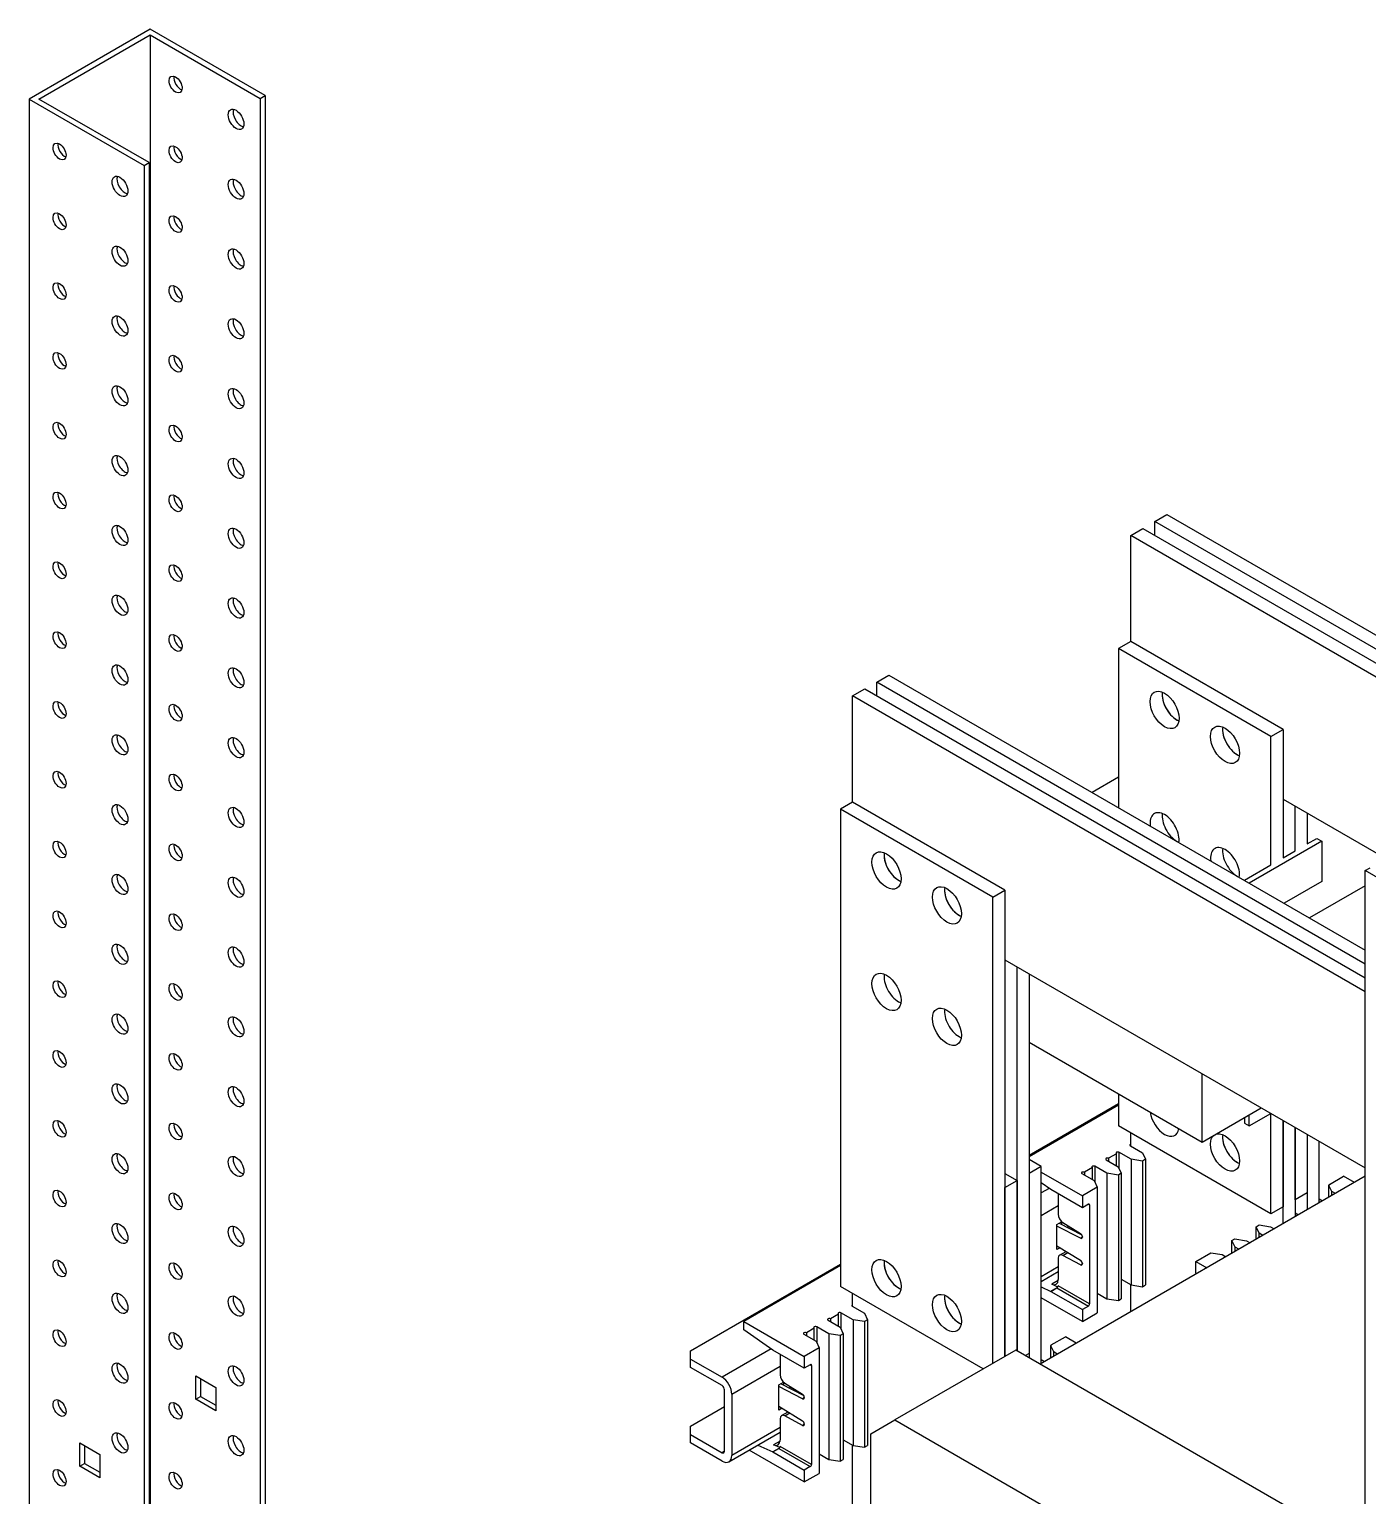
# Model space of a CAD drawing. Header units: millimetres. Extents: x -116965 to 323937, y 291661 to 566926.
# Drawn here: x -26063.5 to -25839.8, y 303313.4 to 303558.4 of the extents above; entities that cross this region are included whole.
import ezdxf

# ---------------------------------------------------------------- set-up
doc = ezdxf.new("R2010")
doc.units = ezdxf.units.MM
doc.layers.add('ALPHA', color=255, linetype='Continuous')

msp = doc.modelspace()

# ---------------------------------------------------------------- linework, layer by layer
at = {"layer": 'ALPHA'}
for p, q in [((-26043.294469, 303558.39895), (-26063.49752, 303546.734713)), ((-26024.101571, 303547.317925), (-26043.294469, 303558.39895)), ((-26061.881276, 303546.734713), (-26043.294469, 303557.465811)), ((-26043.294469, 303557.465811), (-26024.909693, 303546.851355)), ((-26043.294469, 303557.465811), (-26043.294469, 303227.367907)), ((-26063.49752, 303546.734713), (-26044.304622, 303535.653688)), ((-26063.49752, 303546.734713), (-26063.49752, 303080.165238)), ((-26043.4965, 303536.120257), (-26061.881276, 303546.734713)), ((-26024.909693, 303546.851355), (-26024.101571, 303547.317925)), ((-26024.909693, 303546.851355), (-26024.909693, 303247.19711)), ((-26024.101571, 303547.317925), (-26024.101571, 303247.430395)), ((-26044.304622, 303535.653688), (-26043.4965, 303536.120257)), ((-26044.304622, 303535.653688), (-26044.304622, 303069.084213)), ((-26043.4965, 303536.120257), (-26043.4965, 303069.550782)), ((-25875.407116, 303476.16608), (-25873.386811, 303477.332503)), ((-25875.407116, 303473.833232), (-25875.407116, 303476.16608)), ((-25806.918774, 303436.624317), (-25875.407116, 303476.16608)), ((-25873.386811, 303477.332503), (-25804.898469, 303437.79074)), ((-25879.447727, 303473.833232), (-25877.427422, 303474.999656)), ((-25879.447727, 303456.103592), (-25879.447727, 303473.833232)), ((-25806.918774, 303431.958622), (-25879.447727, 303473.833232)), ((-25877.427422, 303474.999656), (-25804.898469, 303433.125046)), ((-25879.447727, 303456.103592), (-25881.468032, 303454.937169)), ((-25853.991883, 303441.406654), (-25879.447727, 303456.103592)), ((-25881.468032, 303454.937169), (-25881.468032, 303428.342709)), ((-25856.012188, 303440.24023), (-25881.468032, 303454.937169)), ((-25925.914744, 303447.005488), (-25923.894439, 303448.171911)), ((-25923.894439, 303448.171911), (-25840.253808, 303399.881971)), ((-25921.874134, 303449.338335), (-25919.853828, 303450.504759)), ((-25921.874134, 303447.005488), (-25921.874134, 303449.338335)), ((-25840.253808, 303402.214818), (-25921.874134, 303449.338335)), ((-25919.853828, 303450.504759), (-25840.253808, 303404.547665)), ((-25925.914744, 303429.275848), (-25925.914744, 303447.005488)), ((-25840.253808, 303397.549123), (-25925.914744, 303447.005488)), ((-25856.012188, 303440.24023), (-25853.991883, 303441.406654)), ((-25853.991883, 303441.406654), (-25853.991883, 303419.944458)), ((-25856.012188, 303418.778034), (-25856.012188, 303440.24023)), ((-25885.912704, 303430.908842), (-25881.468032, 303433.474975)), ((-25925.914744, 303429.275848), (-25927.935049, 303428.109424)), ((-25900.4589, 303414.578909), (-25925.914744, 303429.275848)), ((-25853.991883, 303429.742417), (-25820.858879, 303410.613069)), ((-25851.971577, 303421.110882), (-25851.971577, 303428.575993)), ((-25927.935049, 303428.109424), (-25927.935049, 303348.326044)), ((-25902.479205, 303413.412485), (-25927.935049, 303428.109424)), ((-25849.951272, 303427.40957), (-25849.951272, 303422.277305)), ((-25847.526908, 303422.743876), (-25859.648739, 303415.745333)), ((-25849.951272, 303422.277307), (-25848.33503, 303423.210445)), ((-25848.33503, 303423.210445), (-25847.526908, 303422.743876)), ((-25847.526908, 303422.743876), (-25847.526908, 303415.978618)), ((-25860.456861, 303416.211903), (-25856.012189, 303418.778035)), ((-25853.991883, 303419.94446), (-25851.971579, 303421.110883)), ((-25840.253808, 303417.844895), (-25839.445686, 303418.311465)), ((-25840.253808, 302951.275421), (-25840.253808, 303417.844895)), ((-25821.06091, 303406.76387), (-25840.253808, 303417.844895)), ((-25902.479205, 303413.412485), (-25900.4589, 303414.578909)), ((-25900.4589, 303414.578909), (-25900.4589, 303336.661807)), ((-25847.526908, 303415.978618), (-25853.789853, 303412.362705)), ((-25840.253808, 303415.278765), (-25849.547213, 303409.913215)), ((-25902.479205, 303335.495383), (-25902.479205, 303413.412485)), ((-25900.4589, 303402.914672), (-25840.253808, 303368.155246)), ((-25898.438594, 303337.594946), (-25898.438594, 303401.748249)), ((-25896.418289, 303400.581825), (-25896.418289, 303337.128376)), ((-25896.418289, 303389.150872), (-25867.527928, 303372.471015)), ((-25867.527928, 303372.471015), (-25867.527928, 303383.901967)), ((-25881.468032, 303380.519337), (-25881.468032, 303375.153789)), ((-25896.418289, 303370.254809), (-25881.468032, 303378.886344)), ((-25881.468032, 303378.65306), (-25896.418289, 303370.021524)), ((-25867.527928, 303372.471015), (-25857.628433, 303378.186491)), ((-25859.648739, 303375.153789), (-25856.012189, 303377.253352)), ((-25856.012188, 303360.45685), (-25856.012188, 303377.253351)), ((-25856.012188, 303360.45685), (-25881.468032, 303375.153789)), ((-25860.456861, 303376.553498), (-25860.456861, 303375.620359)), ((-25860.456861, 303375.620359), (-25859.648739, 303375.153789)), ((-25859.648739, 303375.153789), (-25859.648739, 303377.020067)), ((-25853.991883, 303358.823857), (-25853.991883, 303376.086927)), ((-25853.991883, 303376.086927), (-25853.991883, 303361.623274)), ((-25851.971577, 303374.920504), (-25851.971577, 303359.990281)), ((-25851.971577, 303362.789697), (-25851.971577, 303374.920504)), ((-25879.447727, 303371.817817), (-25879.447727, 303373.987365)), ((-25849.951272, 303373.75408), (-25849.951272, 303361.156704)), ((-25849.951272, 303373.75408), (-25849.951272, 303363.956121)), ((-25847.930967, 303362.323128), (-25847.930967, 303372.587656)), ((-25881.811484, 303370.523086), (-25883.144885, 303369.753247)), ((-25883.144885, 303369.753247), (-25883.144885, 303369.286677)), ((-25881.811484, 303368.516838), (-25881.811484, 303370.523086)), ((-25879.387118, 303369.589948), (-25881.407423, 303370.756371)), ((-25881.407423, 303370.756371), (-25881.407423, 303368.092349)), ((-25879.508336, 303371.852809), (-25877.488031, 303370.686386)), ((-25877.488031, 303370.686386), (-25876.975702, 303369.582471)), ((-25894.397984, 303368.388531), (-25896.418289, 303369.554955)), ((-25894.397984, 303368.388531), (-25896.418289, 303367.222107)), ((-25894.397984, 303335.495383), (-25894.397984, 303368.388531)), ((-25894.397984, 303367.455392), (-25887.528947, 303363.489552)), ((-25885.852094, 303368.190239), (-25887.185495, 303367.420399)), ((-25887.185495, 303367.420399), (-25887.185495, 303366.95383)), ((-25885.852094, 303366.18399), (-25885.852094, 303368.190239)), ((-25883.427728, 303367.2571), (-25885.448033, 303368.423524)), ((-25885.448033, 303368.423524), (-25885.448033, 303365.759502)), ((-25883.548946, 303369.519962), (-25881.528641, 303368.353538)), ((-25881.51569, 303366.961307), (-25883.427728, 303367.2571)), ((-25883.427728, 303367.2571), (-25883.427728, 303346.261474)), ((-25881.528641, 303368.353538), (-25881.016312, 303367.249623)), ((-25881.016312, 303367.249623), (-25881.51569, 303366.961307)), ((-25881.016312, 303367.249623), (-25881.016312, 303346.253997)), ((-25877.47508, 303369.294154), (-25879.387118, 303369.589948)), ((-25879.387118, 303369.589948), (-25879.387118, 303348.594321)), ((-25876.975702, 303369.582471), (-25877.47508, 303369.294154)), ((-25877.47508, 303369.294154), (-25877.47508, 303348.298528)), ((-25876.975702, 303369.582471), (-25876.975702, 303348.586844)), ((-25900.4589, 303367.222107), (-25898.438594, 303366.055684)), ((-25900.4589, 303364.88926), (-25898.438594, 303366.055684)), ((-25900.4589, 303336.661807), (-25900.4589, 303364.88926)), ((-25898.438594, 303366.055684), (-25898.438594, 303337.594946)), ((-25896.418289, 303367.222107), (-25896.418289, 303336.428522)), ((-25840.253808, 303366.755538), (-25894.600015, 303335.378741)), ((-25892.78174, 303364.534084), (-25894.397984, 303365.663376)), ((-25887.589556, 303367.187115), (-25885.569251, 303366.020691)), ((-25885.056922, 303364.916776), (-25887.528947, 303363.489552)), ((-25885.569251, 303366.020691), (-25885.056922, 303364.916776)), ((-25885.056922, 303364.916776), (-25885.056922, 303343.921149)), ((-25881.51569, 303366.961307), (-25881.51569, 303345.965681)), ((-25846.329423, 303363.24778), (-25846.329423, 303365.279015)), ((-25845.850053, 303364.224399), (-25846.319688, 303365.236321)), ((-25846.319688, 303363.253401), (-25846.319688, 303365.236321)), ((-25846.245739, 303365.395657), (-25843.890357, 303366.755538)), ((-25842.072083, 303365.705757), (-25843.890357, 303366.755538)), ((-25893.060078, 303364.728562), (-25894.397984, 303363.956121)), ((-25887.528947, 303361.501966), (-25892.78174, 303364.534667)), ((-25892.78174, 303364.534667), (-25892.78174, 303364.534084)), ((-25892.781235, 303364.534375), (-25892.78174, 303364.534084)), ((-25891.569557, 303363.834813), (-25891.569557, 303360.391803)), ((-25887.528947, 303363.489552), (-25887.528947, 303361.501966)), ((-25849.951272, 303363.956121), (-25851.971577, 303362.789697)), ((-25847.930967, 303362.952997), (-25847.385485, 303362.638062)), ((-25845.243962, 303363.874471), (-25845.850053, 303364.224399)), ((-25845.850053, 303363.524544), (-25845.850053, 303364.224399)), ((-25894.397984, 303360.223565), (-25891.569557, 303361.856558)), ((-25886.518794, 303362.085178), (-25887.528947, 303361.501966)), ((-25886.518794, 303362.085178), (-25886.316764, 303361.968535)), ((-25886.316764, 303361.968535), (-25886.316764, 303345.41465)), ((-25853.991883, 303361.623274), (-25856.012188, 303360.45685)), ((-25851.971577, 303360.620149), (-25851.426095, 303360.305215)), ((-25891.771588, 303358.707215), (-25890.987526, 303359.159893)), ((-25891.771588, 303354.508089), (-25891.771588, 303358.707215)), ((-25887.814986, 303356.404305), (-25891.771588, 303358.431855)), ((-25891.418166, 303358.911262), (-25887.624516, 303356.967216)), ((-25890.963466, 303358.678252), (-25890.963466, 303359.138368)), ((-25890.789638, 303359.008946), (-25887.821417, 303357.175555)), ((-25889.883987, 303358.125076), (-25889.883987, 303358.44955)), ((-25889.549252, 303357.953542), (-25889.549252, 303358.242793)), ((-25858.484212, 303358.329772), (-25857.984834, 303358.618088)), ((-25858.484212, 303356.230209), (-25858.484212, 303358.329772)), ((-25857.971884, 303357.225856), (-25858.484212, 303358.329772)), ((-25857.984834, 303358.618088), (-25856.072797, 303358.322295)), ((-25856.072797, 303358.322295), (-25855.466705, 303357.972368)), ((-25891.771588, 303355.14692), (-25887.821343, 303352.705856)), ((-25887.529425, 303356.569174), (-25887.814986, 303356.404305)), ((-25887.528947, 303356.656984), (-25887.528947, 303356.588536)), ((-25862.524823, 303355.996924), (-25862.025444, 303356.285241)), ((-25862.524823, 303353.897362), (-25862.524823, 303355.996924)), ((-25862.012494, 303354.893009), (-25862.524823, 303355.996924)), ((-25862.025444, 303356.285241), (-25860.113407, 303355.989447)), ((-25860.113407, 303355.989447), (-25859.507315, 303355.63952)), ((-25857.971884, 303356.526002), (-25857.971884, 303357.225856)), ((-25857.365792, 303356.875929), (-25857.971884, 303357.225856)), ((-25891.237137, 303354.816655), (-25891.771588, 303354.508089)), ((-25891.569557, 303353.056785), (-25891.569557, 303349.474954)), ((-25891.332864, 303353.579959), (-25890.248745, 303354.205875)), ((-25890.789638, 303353.539069), (-25889.95215, 303354.022593)), ((-25887.821417, 303351.945053), (-25890.789638, 303353.539069)), ((-25868.538079, 303352.525169), (-25866.066054, 303353.952393)), ((-25866.066054, 303353.952393), (-25864.154017, 303353.6566)), ((-25864.154017, 303353.6566), (-25863.547926, 303353.306673)), ((-25862.012494, 303354.193155), (-25862.012494, 303354.893009)), ((-25861.406402, 303354.543082), (-25862.012494, 303354.893009)), ((-25952.986832, 303337.594946), (-25927.935049, 303352.058599)), ((-25927.935049, 303351.825315), (-25944.09749, 303342.493925)), ((-25891.569557, 303351.59203), (-25894.397984, 303349.959037)), ((-25894.397984, 303349.185999), (-25891.569557, 303350.818992)), ((-25887.529132, 303352.113804), (-25887.821417, 303351.945053)), ((-25887.528947, 303352.18733), (-25887.528947, 303352.12591)), ((-25868.538079, 303350.537583), (-25868.538079, 303352.525169)), ((-25868.538079, 303352.525169), (-25866.719805, 303351.475388)), ((-25868.441105, 303350.481595), (-25868.538079, 303350.537583)), ((-25904.095449, 303334.562244), (-25927.935049, 303348.326044)), ((-25894.397984, 303348.251782), (-25892.78174, 303347.514796)), ((-25891.757306, 303348.106254), (-25892.78174, 303347.514796)), ((-25892.78174, 303347.514213), (-25891.771588, 303348.097425)), ((-25891.576198, 303349.332478), (-25892.655033, 303348.709613)), ((-25891.63178, 303348.243023), (-25892.655033, 303348.709613)), ((-25891.771588, 303348.097425), (-25886.518794, 303345.064723)), ((-25886.316764, 303345.41465), (-25891.569557, 303348.447352)), ((-25881.016312, 303349.534937), (-25879.387118, 303348.594321)), ((-25879.447727, 303344.126918), (-25879.447727, 303348.629314)), ((-25879.387118, 303348.594321), (-25877.47508, 303348.298528)), ((-25877.47508, 303348.298528), (-25876.975702, 303348.586844)), ((-25925.914744, 303344.990072), (-25925.914744, 303347.15962)), ((-25887.528947, 303342.493925), (-25894.397984, 303346.459766)), ((-25892.78174, 303347.514796), (-25892.78174, 303347.514213)), ((-25892.78174, 303347.514213), (-25887.528947, 303344.481511)), ((-25885.056922, 303347.20209), (-25883.427728, 303346.261474)), ((-25883.427728, 303346.261474), (-25881.51569, 303345.965681)), ((-25881.51569, 303345.965681), (-25881.016312, 303346.253997)), ((-25928.278501, 303343.695342), (-25929.611902, 303342.925502)), ((-25929.611902, 303342.925502), (-25929.611902, 303342.458933)), ((-25928.278501, 303341.689093), (-25928.278501, 303343.695342)), ((-25927.87444, 303343.928626), (-25927.87444, 303341.264604)), ((-25925.854135, 303342.762203), (-25927.87444, 303343.928626)), ((-25925.975353, 303345.025065), (-25923.955048, 303343.858641)), ((-25925.854135, 303342.762203), (-25925.854135, 303321.766576)), ((-25923.942097, 303342.46641), (-25925.854135, 303342.762203)), ((-25923.955048, 303343.858641), (-25923.442719, 303342.754726)), ((-25923.442719, 303342.754726), (-25923.942097, 303342.46641)), ((-25923.442719, 303342.754726), (-25923.442719, 303321.759099)), ((-25886.518794, 303345.064723), (-25887.528947, 303344.481511)), ((-25887.528947, 303344.481511), (-25887.528947, 303342.493925)), ((-25887.528947, 303342.493925), (-25885.056922, 303343.921149)), ((-25944.09749, 303341.094217), (-25944.09749, 303342.493925)), ((-25944.09749, 303342.493925), (-25933.995964, 303336.661807)), ((-25939.248757, 303337.706339), (-25944.09749, 303341.094217)), ((-25934.056573, 303340.35937), (-25932.036268, 303339.192946)), ((-25932.319111, 303341.362494), (-25933.652512, 303340.592655)), ((-25933.652512, 303340.592655), (-25933.652512, 303340.126085)), ((-25932.319111, 303339.356246), (-25932.319111, 303341.362494)), ((-25931.91505, 303341.595779), (-25931.91505, 303338.931757)), ((-25929.894745, 303340.429355), (-25931.91505, 303341.595779)), ((-25930.015963, 303342.692217), (-25927.995658, 303341.525794)), ((-25929.894745, 303340.429355), (-25929.894745, 303319.433729)), ((-25927.982707, 303340.133562), (-25929.894745, 303340.429355)), ((-25927.995658, 303341.525794), (-25927.483329, 303340.421878)), ((-25927.483329, 303340.421878), (-25927.982707, 303340.133562)), ((-25927.483329, 303340.421878), (-25927.483329, 303319.426252)), ((-25923.942097, 303342.46641), (-25923.942097, 303321.470783)), ((-25939.527095, 303337.900817), (-25947.734039, 303333.162536)), ((-25931.523939, 303338.089031), (-25933.995964, 303336.661807)), ((-25932.036268, 303339.192946), (-25931.523939, 303338.089031)), ((-25931.523939, 303338.089031), (-25931.523939, 303317.093405)), ((-25927.982707, 303340.133562), (-25927.982707, 303319.137936)), ((-25892.79644, 303336.420035), (-25892.79644, 303338.45127)), ((-25892.31707, 303337.396654), (-25892.786705, 303338.408576)), ((-25892.786705, 303336.425656), (-25892.786705, 303338.408576)), ((-25892.712757, 303338.567912), (-25890.357374, 303339.927793)), ((-25888.5391, 303338.878012), (-25890.357374, 303339.927793)), ((-25952.986832, 303336.195237), (-25952.986832, 303337.594946)), ((-25952.986832, 303336.195237), (-25947.734039, 303333.162536)), ((-25952.986832, 303334.795529), (-25952.986832, 303336.195237)), ((-25933.995964, 303334.674221), (-25939.248757, 303337.706922)), ((-25939.248757, 303337.706922), (-25939.248757, 303337.706339)), ((-25939.248252, 303337.706631), (-25939.248757, 303337.706339)), ((-25938.036574, 303337.007068), (-25938.036574, 303333.564059)), ((-25933.995964, 303336.661807), (-25933.995964, 303334.674221)), ((-25898.640625, 303337.711588), (-25918.843676, 303326.047351)), ((-25840.253808, 303304.001944), (-25898.640625, 303337.711588)), ((-25896.418289, 303337.128376), (-25897.024381, 303336.778449)), ((-25894.397984, 303336.125252), (-25893.852502, 303335.810318)), ((-25891.710979, 303337.046727), (-25892.31707, 303337.396654)), ((-25892.31707, 303336.6968), (-25892.31707, 303337.396654)), ((-26035.677919, 303333.384156), (-26032.324213, 303331.447893)), ((-26035.677919, 303329.51163), (-26035.677919, 303333.384156)), ((-25947.734039, 303331.762827), (-25952.986832, 303334.795529)), ((-25946.117795, 303330.363119), (-25938.036574, 303335.028814)), ((-25932.985812, 303335.257433), (-25933.995964, 303334.674221)), ((-25932.985812, 303335.257433), (-25932.783781, 303335.14079)), ((-25932.783781, 303335.14079), (-25932.783781, 303318.586905)), ((-26034.869797, 303332.917587), (-26034.869797, 303329.978199)), ((-26032.324213, 303331.447893), (-26032.324213, 303327.575366)), ((-25947.329978, 303320.798445), (-25947.329978, 303331.062973)), ((-25938.238605, 303331.87947), (-25937.454543, 303332.332148)), ((-25938.238605, 303327.680344), (-25938.238605, 303331.87947)), ((-25934.282003, 303329.57656), (-25938.238605, 303331.60411)), ((-25937.885184, 303332.083518), (-25934.091533, 303330.139471)), ((-25937.430483, 303331.850507), (-25937.430483, 303332.310624)), ((-25937.256655, 303332.181202), (-25934.288434, 303330.34781)), ((-25936.351004, 303331.297331), (-25936.351004, 303331.621805)), ((-25936.016269, 303331.125797), (-25936.016269, 303331.415048)), ((-26035.677919, 303329.51163), (-26034.869797, 303329.978199)), ((-26032.324213, 303327.575366), (-26035.677919, 303329.51163)), ((-26034.869797, 303329.978199), (-26032.324213, 303328.508505)), ((-25952.986832, 303324.99757), (-25947.329978, 303328.263556)), ((-25946.117795, 303330.363119), (-25946.117795, 303320.09859)), ((-25938.238605, 303328.319175), (-25934.288361, 303325.878111)), ((-25933.996442, 303329.741429), (-25934.282003, 303329.57656)), ((-25933.995964, 303329.829239), (-25933.995964, 303329.760791)), ((-25937.704154, 303327.98891), (-25938.238605, 303327.680344)), ((-25938.036574, 303326.22904), (-25938.036574, 303322.647209)), ((-25937.799881, 303326.752214), (-25936.715762, 303327.37813)), ((-25937.256655, 303326.711324), (-25936.419167, 303327.194849)), ((-25934.288434, 303325.117309), (-25937.256655, 303326.711324)), ((-25922.884286, 303323.714504), (-25918.843676, 303326.047351)), ((-25918.843676, 303326.047351), (-25846.112693, 303284.056099)), ((-25952.986832, 303323.597862), (-25952.986832, 303324.99757)), ((-25952.986832, 303322.198153), (-25952.986832, 303323.597862)), ((-25952.986832, 303323.597862), (-25947.734039, 303320.56516)), ((-25946.591182, 303319.052243), (-25938.036574, 303323.991248)), ((-25938.036574, 303324.764285), (-25946.117795, 303320.09859)), ((-25933.996149, 303325.286059), (-25934.288434, 303325.117309)), ((-25933.995964, 303325.359585), (-25933.995964, 303325.298165)), ((-25922.884286, 303281.489966), (-25922.884286, 303323.714504)), ((-26055.072848, 303318.313962), (-26055.072848, 303322.186489)), ((-26055.072848, 303322.186489), (-26051.719142, 303320.250226)), ((-26054.264726, 303321.719919), (-26054.264726, 303318.780532)), ((-25947.734039, 303319.165452), (-25952.986832, 303322.198153)), ((-25947.329978, 303320.798445), (-25947.734039, 303320.56516)), ((-25933.995964, 303315.66618), (-25943.225989, 303320.995138)), ((-25941.76908, 303321.836284), (-25939.248757, 303320.687052)), ((-25938.224323, 303321.278509), (-25939.248757, 303320.687052)), ((-25939.248757, 303320.686468), (-25938.238605, 303321.26968)), ((-25939.248757, 303320.687052), (-25939.248757, 303320.686468)), ((-25939.248757, 303320.686468), (-25933.995964, 303317.653766)), ((-25938.043215, 303322.504733), (-25939.12205, 303321.881868)), ((-25938.098797, 303321.415278), (-25939.12205, 303321.881868)), ((-25938.238605, 303321.26968), (-25932.985812, 303318.236978)), ((-25932.783781, 303318.586905), (-25938.036574, 303321.619607)), ((-25927.483329, 303322.707192), (-25925.854135, 303321.766576)), ((-25925.914744, 303307.426445), (-25925.914744, 303321.801569)), ((-25925.854135, 303321.766576), (-25923.942097, 303321.470783)), ((-25923.942097, 303321.470783), (-25923.442719, 303321.759099)), ((-26055.072848, 303318.313962), (-26054.264726, 303318.780532)), ((-26051.719142, 303316.377699), (-26055.072848, 303318.313962)), ((-26054.264726, 303318.780532), (-26051.719142, 303317.310838)), ((-26051.719142, 303320.250226), (-26051.719142, 303316.377699)), ((-25932.985812, 303318.236978), (-25933.995964, 303317.653766)), ((-25931.523939, 303320.374345), (-25929.894745, 303319.433729)), ((-25929.894745, 303319.433729), (-25927.982707, 303319.137936)), ((-25927.982707, 303319.137936), (-25927.483329, 303319.426252)), ((-25933.995964, 303317.653766), (-25933.995964, 303315.66618)), ((-25933.995964, 303315.66618), (-25931.523939, 303317.093405))]:
    msp.add_line(p, q, dxfattribs=at)
for centre, major_axis, start_param, end_param in [((-26039.051829, 303549.184203), (-0.771429, 1.336153), 0.7853981634, 7.0685834706), ((-26038.243707, 303549.650772), (-0.771429, 1.336153), 0.5512855984, 2.5903070552), ((-26028.950303, 303543.352084), (-0.928571, 1.608333), 0.7853981634, 7.0685834706), ((-26028.142181, 303543.818654), (-0.928571, 1.608333), 0.4501966899, 2.6913959637), ((-26058.446758, 303537.986535), (-0.771429, 1.336153), 0.7853981634, 7.0685834706), ((-26057.638636, 303538.453105), (-0.771429, 1.336153), 0.5512855984, 2.5903070552), ((-26039.051829, 303537.519966), (-0.771429, 1.336153), 0.7853981634, 7.0685834706), ((-26038.243707, 303537.986535), (-0.771429, 1.336153), 0.5512855984, 2.5903070552), ((-26048.345232, 303532.154417), (-0.928571, 1.608333), 0.7853981634, 7.0685834706), ((-26047.53711, 303532.620986), (-0.928571, 1.608333), 0.4501966899, 2.6913959637), ((-26028.950303, 303531.687847), (-0.928571, 1.608333), 0.7853981634, 7.0685834706), ((-26028.142181, 303532.154417), (-0.928571, 1.608333), 0.4501966899, 2.6913959637), ((-26058.446758, 303526.322298), (-0.771429, 1.336153), 0.7853981634, 7.0685834706), ((-26057.638636, 303526.788868), (-0.771429, 1.336153), 0.5512855984, 2.5903070552), ((-26039.051829, 303525.855729), (-0.771429, 1.336153), 0.7853981634, 7.0685834706), ((-26038.243707, 303526.322298), (-0.771429, 1.336153), 0.5512855984, 2.5903070552), ((-26048.345232, 303520.49018), (-0.928571, 1.608333), 0.7853981634, 7.0685834706), ((-26047.53711, 303520.956749), (-0.928571, 1.608333), 0.4501966899, 2.6913959637), ((-26028.950303, 303520.02361), (-0.928571, 1.608333), 0.7853981634, 7.0685834706), ((-26028.142181, 303520.49018), (-0.928571, 1.608333), 0.4501966899, 2.6913959637), ((-26058.446758, 303514.658061), (-0.771429, 1.336153), 0.7853981634, 7.0685834706), ((-26057.638636, 303515.124631), (-0.771429, 1.336153), 0.5512855984, 2.5903070552), ((-26039.051829, 303514.191492), (-0.771429, 1.336153), 0.7853981634, 7.0685834706), ((-26038.243707, 303514.658061), (-0.771429, 1.336153), 0.5512855984, 2.5903070552), ((-26048.345232, 303508.825943), (-0.928571, 1.608333), 0.7853981634, 7.0685834706), ((-26047.53711, 303509.292513), (-0.928571, 1.608333), 0.4501966899, 2.6913959637), ((-26028.950303, 303508.359374), (-0.928571, 1.608333), 0.7853981634, 7.0685834706), ((-26028.142181, 303508.825943), (-0.928571, 1.608333), 0.4501966899, 2.6913959637), ((-26058.446758, 303502.993825), (-0.771429, 1.336153), 0.7853981634, 7.0685834706), ((-26057.638636, 303503.460394), (-0.771429, 1.336153), 0.5512855984, 2.5903070552), ((-26039.051829, 303502.527255), (-0.771429, 1.336153), 0.7853981634, 7.0685834706), ((-26038.243707, 303502.993825), (-0.771429, 1.336153), 0.5512855984, 2.5903070552), ((-26048.345232, 303497.161706), (-0.928571, 1.608333), 0.7853981634, 7.0685834706), ((-26047.53711, 303497.628276), (-0.928571, 1.608333), 0.4501966899, 2.6913959637), ((-26028.950303, 303496.695137), (-0.928571, 1.608333), 0.7853981634, 7.0685834706), ((-26028.142181, 303497.161706), (-0.928571, 1.608333), 0.4501966899, 2.6913959637), ((-26058.446758, 303491.329588), (-0.771429, 1.336153), 0.7853981634, 7.0685834706), ((-26057.638636, 303491.796157), (-0.771429, 1.336153), 0.5512855984, 2.5903070552), ((-26039.051829, 303490.863018), (-0.771429, 1.336153), 0.7853981634, 7.0685834706), ((-26038.243707, 303491.329588), (-0.771429, 1.336153), 0.5512855984, 2.5903070552), ((-26048.345232, 303485.497469), (-0.928571, 1.608333), 0.7853981634, 7.0685834706), ((-26047.53711, 303485.964039), (-0.928571, 1.608333), 0.4501966899, 2.6913959637), ((-26028.950303, 303485.0309), (-0.928571, 1.608333), 0.7853981634, 7.0685834706), ((-26028.142181, 303485.497469), (-0.928571, 1.608333), 0.4501966899, 2.6913959637), ((-26058.446758, 303479.665351), (-0.771429, 1.336153), 0.7853981634, 7.0685834706), ((-26057.638636, 303480.13192), (-0.771429, 1.336153), 0.5512855984, 2.5903070552), ((-26039.051829, 303479.198781), (-0.771429, 1.336153), 0.7853981634, 7.0685834706), ((-26038.243707, 303479.665351), (-0.771429, 1.336153), 0.5512855984, 2.5903070552), ((-26048.345232, 303473.833232), (-0.928571, 1.608333), 0.7853981634, 7.0685834706), ((-26047.53711, 303474.299802), (-0.928571, 1.608333), 0.4501966899, 2.6913959637), ((-26028.950303, 303473.366663), (-0.928571, 1.608333), 0.7853981634, 7.0685834706), ((-26028.142181, 303473.833232), (-0.928571, 1.608333), 0.4501966899, 2.6913959637), ((-26058.446758, 303468.001114), (-0.771429, 1.336153), 0.7853981634, 7.0685834706), ((-26057.638636, 303468.467683), (-0.771429, 1.336153), 0.5512855984, 2.5903070552), ((-26039.051829, 303467.534545), (-0.771429, 1.336153), 0.7853981634, 7.0685834706), ((-26038.243707, 303468.001114), (-0.771429, 1.336153), 0.5512855984, 2.5903070552), ((-26048.345232, 303462.168996), (-0.928571, 1.608333), 0.7853981634, 7.0685834706), ((-26047.53711, 303462.635565), (-0.928571, 1.608333), 0.4501966899, 2.6913959637), ((-26028.950303, 303461.702426), (-0.928571, 1.608333), 0.7853981634, 7.0685834706), ((-26028.142181, 303462.168996), (-0.928571, 1.608333), 0.4501966899, 2.6913959637), ((-26058.446758, 303456.336877), (-0.771429, 1.336153), 0.7853981634, 7.0685834706), ((-26057.638636, 303456.803447), (-0.771429, 1.336153), 0.5512855984, 2.5903070552), ((-26039.051829, 303455.870308), (-0.771429, 1.336153), 0.7853981634, 7.0685834706), ((-26038.243707, 303456.336877), (-0.771429, 1.336153), 0.5512855984, 2.5903070552), ((-26048.345232, 303450.504759), (-0.928571, 1.608333), 0.7853981634, 7.0685834706), ((-26047.53711, 303450.971328), (-0.928571, 1.608333), 0.4501966899, 2.6913959637), ((-26028.950303, 303450.038189), (-0.928571, 1.608333), 0.7853981634, 7.0685834706), ((-26028.142181, 303450.504759), (-0.928571, 1.608333), 0.4501966899, 2.6913959637), ((-25873.790872, 303444.67264), (-1.714286, 2.96923), 0.7853981634, 7.0685834706), ((-26058.446758, 303444.67264), (-0.771429, 1.336153), 0.7853981634, 7.0685834706), ((-26057.638636, 303445.13921), (-0.771429, 1.336153), 0.5512855984, 2.5903070552), ((-26039.051829, 303444.206071), (-0.771429, 1.336153), 0.7853981634, 7.0685834706), ((-25871.770567, 303445.839064), (-1.714286, 2.96923), 0.6301372461, 2.5114554075), ((-25871.770567, 303445.839064), (-1.714286, 2.96923), 0.6301372461, 2.3561944902), ((-26038.243707, 303444.67264), (-0.771429, 1.336153), 0.5512855984, 2.5903070552), ((-26048.345232, 303438.840522), (-0.928571, 1.608333), 0.7853981634, 7.0685834706), ((-25871.770567, 303445.839064), (-1.714286, 2.96923), 2.3561944902, 2.5114554075), ((-25863.689347, 303438.840522), (-1.714286, 2.96923), 0.7853981634, 7.0685834706), ((-25861.669042, 303440.006946), (-1.714286, 2.96923), 0.6301372461, 2.5114554075), ((-25861.669042, 303440.006946), (-1.714286, 2.96923), 0.6301372461, 2.3561944902), ((-26047.53711, 303439.307091), (-0.928571, 1.608333), 0.4501966899, 2.6913959637), ((-26028.950303, 303438.373952), (-0.928571, 1.608333), 0.7853981634, 7.0685834706), ((-26028.142181, 303438.840522), (-0.928571, 1.608333), 0.4501966899, 2.6913959637), ((-25861.669042, 303440.006946), (-1.714286, 2.96923), 2.3561944902, 2.5114554075), ((-26058.446758, 303433.008403), (-0.771429, 1.336153), 0.7853981634, 7.0685834706), ((-26057.638636, 303433.474973), (-0.771429, 1.336153), 0.5512855984, 2.5903070552), ((-26039.051829, 303432.541834), (-0.771429, 1.336153), 0.7853981634, 7.0685834706), ((-26038.243707, 303433.008403), (-0.771429, 1.336153), 0.5512855984, 2.5903070552), ((-26048.345232, 303427.176285), (-0.928571, 1.608333), 0.7853981634, 7.0685834706), ((-26047.53711, 303427.642854), (-0.928571, 1.608333), 0.4501966899, 2.6913959637), ((-26028.950303, 303426.709715), (-0.928571, 1.608333), 0.7853981634, 7.0685834706), ((-26028.142181, 303427.176285), (-0.928571, 1.608333), 0.4501966899, 2.6913959637), ((-25873.790872, 303424.376868), (-1.714286, 2.96923), 5.4977871438, 7.2360315498), ((-25871.770567, 303425.543292), (-1.714286, 2.96923), 0.6301372461, 2.3561944902), ((-25873.790872, 303424.376868), (-1.714286, 2.96923), 3.7595427378, 5.4977871438), ((-26058.446758, 303421.344167), (-0.771429, 1.336153), 0.7853981634, 7.0685834706), ((-26057.638636, 303421.810736), (-0.771429, 1.336153), 0.5512855984, 2.5903070552), ((-26039.051829, 303420.877597), (-0.771429, 1.336153), 0.7853981634, 7.0685834706), ((-26038.243707, 303421.344167), (-0.771429, 1.336153), 0.5512855984, 2.5903070552), ((-25920.257889, 303417.844895), (-1.714286, 2.96923), 0.7853981634, 7.0685834706), ((-25871.770567, 303425.543292), (-1.714286, 2.96923), 2.3561944902, 2.5114554075), ((-25863.689347, 303418.54475), (-1.714286, 2.96923), 5.4977871438, 7.2360315498), ((-25861.669042, 303419.711173), (-1.714286, 2.96923), 0.6301372461, 2.3561944902), ((-25863.689347, 303418.54475), (-1.714286, 2.96923), 3.7595427378, 5.4977871438), ((-25918.237584, 303419.011319), (-1.714286, 2.96923), 0.6301372461, 2.5114554075), ((-25918.237584, 303419.011319), (-1.714286, 2.96923), 0.6301372461, 2.3561944902), ((-26048.345232, 303415.512048), (-0.928571, 1.608333), 0.7853981634, 7.0685834706), ((-26047.53711, 303415.978618), (-0.928571, 1.608333), 0.4501966899, 2.6913959637), ((-26028.950303, 303415.045479), (-0.928571, 1.608333), 0.7853981634, 7.0685834706), ((-26028.142181, 303415.512048), (-0.928571, 1.608333), 0.4501966899, 2.6913959637), ((-25861.669042, 303419.711173), (-1.714286, 2.96923), 2.3561944902, 2.5114554075), ((-25918.237584, 303419.011319), (-1.714286, 2.96923), 2.3561944902, 2.5114554075), ((-25910.156364, 303412.012777), (-1.714286, 2.96923), 0.7853981634, 7.0685834706), ((-25908.136059, 303413.179201), (-1.714286, 2.96923), 0.6301372461, 2.5114554075), ((-25908.136059, 303413.179201), (-1.714286, 2.96923), 0.6301372461, 2.3561944902), ((-26058.446758, 303409.67993), (-0.771429, 1.336153), 0.7853981634, 7.0685834706), ((-26057.638636, 303410.146499), (-0.771429, 1.336153), 0.5512855984, 2.5903070552), ((-26039.051829, 303409.21336), (-0.771429, 1.336153), 0.7853981634, 7.0685834706), ((-26038.243707, 303409.67993), (-0.771429, 1.336153), 0.5512855984, 2.5903070552), ((-25908.136059, 303413.179201), (-1.714286, 2.96923), 2.3561944902, 2.5114554075), ((-26048.345232, 303403.847811), (-0.928571, 1.608333), 0.7853981634, 7.0685834706), ((-26047.53711, 303404.314381), (-0.928571, 1.608333), 0.4501966899, 2.6913959637), ((-26028.950303, 303403.381242), (-0.928571, 1.608333), 0.7853981634, 7.0685834706), ((-26028.142181, 303403.847811), (-0.928571, 1.608333), 0.4501966899, 2.6913959637), ((-26058.446758, 303398.015693), (-0.771429, 1.336153), 0.7853981634, 7.0685834706), ((-26057.638636, 303398.482262), (-0.771429, 1.336153), 0.5512855984, 2.5903070552), ((-26039.051829, 303397.549123), (-0.771429, 1.336153), 0.7853981634, 7.0685834706), ((-25920.257889, 303397.549123), (-1.714286, 2.96923), 0.7853981634, 7.0685834706), ((-25918.237584, 303398.715547), (-1.714286, 2.96923), 0.6301372461, 2.3561944902), ((-26038.243707, 303398.015693), (-0.771429, 1.336153), 0.5512855984, 2.5903070552), ((-25918.237584, 303398.715547), (-1.714286, 2.96923), 2.3561944902, 2.5114554075), ((-25910.156364, 303391.717005), (-1.714286, 2.96923), 0.7853981634, 7.0685834706), ((-25908.136059, 303392.883429), (-1.714286, 2.96923), 0.6301372461, 2.3561944902), ((-26048.345232, 303392.183574), (-0.928571, 1.608333), 0.7853981634, 7.0685834706), ((-26047.53711, 303392.650144), (-0.928571, 1.608333), 0.4501966899, 2.6913959637), ((-26028.950303, 303391.717005), (-0.928571, 1.608333), 0.7853981634, 7.0685834706), ((-26028.142181, 303392.183574), (-0.928571, 1.608333), 0.4501966899, 2.6913959637), ((-25908.136059, 303392.883429), (-1.714286, 2.96923), 2.3561944902, 2.5114554075), ((-26058.446758, 303386.351456), (-0.771429, 1.336153), 0.7853981634, 7.0685834706), ((-26057.638636, 303386.818025), (-0.771429, 1.336153), 0.5512855984, 2.5903070552), ((-26039.051829, 303385.884886), (-0.771429, 1.336153), 0.7853981634, 7.0685834706), ((-26038.243707, 303386.351456), (-0.771429, 1.336153), 0.5512855984, 2.5903070552), ((-26048.345232, 303380.519337), (-0.928571, 1.608333), 0.7853981634, 7.0685834706), ((-26047.53711, 303380.985907), (-0.928571, 1.608333), 0.4501966899, 2.6913959637), ((-26028.950303, 303380.052768), (-0.928571, 1.608333), 0.7853981634, 7.0685834706), ((-26028.142181, 303380.519337), (-0.928571, 1.608333), 0.4501966899, 2.6913959637), ((-25873.790872, 303376.553497), (-1.714286, 2.96923), 0.9528463699, 3.7595426105), ((-26058.446758, 303374.687219), (-0.771429, 1.336153), 0.7853981634, 7.0685834706), ((-26057.638636, 303375.153789), (-0.771429, 1.336153), 0.5512855984, 2.5903070552), ((-26039.051829, 303374.22065), (-0.771429, 1.336153), 0.7853981634, 7.0685834706), ((-26038.243707, 303374.687219), (-0.771429, 1.336153), 0.5512855984, 2.5903070552), ((-25863.689347, 303370.721378), (-1.714286, 2.96923), 0.7853981634, 7.0685834706), ((-25861.669042, 303371.887802), (-1.714286, 2.96923), 0.6301372461, 2.5114554075), ((-25861.669042, 303371.887802), (-1.714286, 2.96923), 0.6301372461, 2.3561944902), ((-26048.345232, 303368.855101), (-0.928571, 1.608333), 0.7853981634, 7.0685834706), ((-26047.53711, 303369.32167), (-0.928571, 1.608333), 0.4501966899, 2.6913959637), ((-26028.950303, 303368.388531), (-0.928571, 1.608333), 0.7853981634, 7.0685834706), ((-26028.142181, 303368.855101), (-0.928571, 1.608333), 0.4501966899, 2.6913959637), ((-25883.346915, 303369.636604), (-0.285714, 0), 3.926990817, 7.0685834706), ((-25881.609453, 303370.639729), (-0.285714, 0), 3.926990817, 7.0685834706), ((-25879.306305, 303371.969452), (-0.285714, 0), 5.2301947486, 7.0685834706), ((-25887.387526, 303367.303757), (-0.285714, 0), 3.926990817, 7.0685834706), ((-25885.650063, 303368.306881), (-0.285714, 0), 3.926990817, 7.0685834706), ((-25861.669042, 303371.887802), (-1.714286, 2.96923), 2.3561944902, 2.5114554075), ((-25846.043709, 303365.279015), (-0.285714, 0), 5.4977871438, 6.544984695), ((-26058.446758, 303363.022982), (-0.771429, 1.336153), 0.7853981634, 7.0685834706), ((-26057.638636, 303363.489552), (-0.771429, 1.336153), 0.5512855984, 2.5903070552), ((-26039.051829, 303362.556413), (-0.771429, 1.336153), 0.7853981634, 7.0685834706), ((-26038.243707, 303363.022982), (-0.771429, 1.336153), 0.5512855984, 2.5903070552), ((-25890.761435, 303359.925234), (-0.571429, 0.989743), 0.7853981634, 2.3212879052), ((-25886.518794, 303361.851893), (0.142857, 0.247436), 5.4977871438, 7.0685834706), ((-26048.345232, 303357.190864), (-0.928571, 1.608333), 0.7853981634, 7.0685834706), ((-26047.53711, 303357.657433), (-0.928571, 1.608333), 0.4501966899, 2.6913959637), ((-26028.950303, 303356.724294), (-0.928571, 1.608333), 0.7853981634, 7.0685834706), ((-26028.142181, 303357.190864), (-0.928571, 1.608333), 0.4501966899, 2.6913959637), ((-25887.831993, 303356.831947), (-0.214286, 0.371154), 3.926990817, 5.4628805587), ((-25887.831993, 303356.763499), (-0.214286, 0.371154), 2.412342934, 3.926990817), ((-26058.446758, 303351.358745), (-0.771429, 1.336153), 0.7853981634, 7.0685834706), ((-26057.638636, 303351.825315), (-0.771429, 1.336153), 0.5512855984, 2.5903070552), ((-25920.257889, 303349.725752), (-1.714286, 2.96923), 0.7853981634, 7.0685834706), ((-25918.237584, 303350.892176), (-1.714286, 2.96923), 0.6301372461, 2.5114554075), ((-25918.237584, 303350.892176), (-1.714286, 2.96923), 0.6301372461, 2.3561944902), ((-25890.761435, 303352.590216), (-0.571429, 0.989743), 5.5326937288, 7.0685834706), ((-25887.831993, 303352.362294), (-0.214286, 0.371154), 3.926990817, 5.4626389638), ((-26039.051829, 303350.892176), (-0.771429, 1.336153), 0.7853981634, 7.0685834706), ((-26038.243707, 303351.358745), (-0.771429, 1.336153), 0.5512855984, 2.5903070552), ((-25887.831993, 303352.300873), (-0.214286, 0.371154), 2.3911010752, 3.926990817), ((-25918.237584, 303350.892176), (-1.714286, 2.96923), 2.3561944902, 2.5114554075), ((-25892.78174, 303350.174808), (-0.857143, 1.484615), 2.4609142453, 3.926990817), ((-25891.771588, 303348.330709), (0.142857, 0.247436), 3.926990817, 3.9977395288), ((-25891.771588, 303348.330709), (0.142857, 0.247436), 3.9977395288, 5.4977871438), ((-26048.345232, 303345.526627), (-0.928571, 1.608333), 0.7853981634, 7.0685834706), ((-26047.53711, 303345.993196), (-0.928571, 1.608333), 0.4501966899, 2.6913959637), ((-26028.950303, 303345.060057), (-0.928571, 1.608333), 0.7853981634, 7.0685834706), ((-26028.142181, 303345.526627), (-0.928571, 1.608333), 0.4501966899, 2.6913959637), ((-25925.773322, 303345.141707), (-0.285714, 0), 5.2301947486, 7.0685834706), ((-25910.156364, 303343.893634), (-1.714286, 2.96923), 0.7853981634, 7.0685834706), ((-25908.136059, 303345.060057), (-1.714286, 2.96923), 0.6301372461, 2.5114554075), ((-25908.136059, 303345.060057), (-1.714286, 2.96923), 0.6301372461, 2.3561944902), ((-25886.518794, 303345.298008), (0.142857, 0.247436), 3.926990817, 5.4977871438), ((-25929.813933, 303342.80886), (-0.285714, 0), 3.926990817, 7.0685834706), ((-25928.07647, 303343.811984), (-0.285714, 0), 3.926990817, 7.0685834706), ((-26058.446758, 303339.694508), (-0.771429, 1.336153), 0.7853981634, 7.0685834706), ((-26057.638636, 303340.161078), (-0.771429, 1.336153), 0.5512855984, 2.5903070552), ((-26039.051829, 303339.227939), (-0.771429, 1.336153), 0.7853981634, 7.0685834706), ((-26038.243707, 303339.694508), (-0.771429, 1.336153), 0.5512855984, 2.5903070552), ((-25933.854543, 303340.476012), (-0.285714, 0), 3.926990817, 7.0685834706), ((-25932.11708, 303341.479137), (-0.285714, 0), 3.926990817, 7.0685834706), ((-25908.136059, 303345.060057), (-1.714286, 2.96923), 2.3561944902, 2.5114554075), ((-25892.510726, 303338.45127), (-0.285714, 0), 5.4977871438, 6.544984695), ((-26048.345232, 303333.86239), (-0.928571, 1.608333), 0.7853981634, 7.0685834706), ((-26047.53711, 303334.328959), (-0.928571, 1.608333), 0.4501966899, 2.6913959637), ((-26028.950303, 303333.395821), (-0.928571, 1.608333), 0.7853981634, 7.0685834706), ((-26028.142181, 303333.86239), (-0.928571, 1.608333), 0.4501966899, 2.6913959637), ((-25947.734039, 303331.296258), (-1.142857, 1.979487), 3.926990817, 5.4977871438), ((-25937.228452, 303333.097489), (-0.571429, 0.989743), 0.7853981634, 2.3212879052), ((-25932.985812, 303335.024148), (0.142857, 0.247436), 5.4977871438, 7.0685834706), ((-25947.734039, 303331.296258), (-0.285714, 0.494872), 3.926990817, 5.4977871438), ((-26058.446758, 303328.030272), (-0.771429, 1.336153), 0.7853981634, 7.0685834706), ((-26057.638636, 303328.496841), (-0.771429, 1.336153), 0.5512855984, 2.5903070552), ((-26039.051829, 303327.563702), (-0.771429, 1.336153), 0.7853981634, 7.0685834706), ((-26038.243707, 303328.030272), (-0.771429, 1.336153), 0.5512855984, 2.5903070552), ((-25934.29901, 303330.004203), (-0.214286, 0.371154), 3.926990817, 5.4628805587), ((-25934.29901, 303329.935754), (-0.214286, 0.371154), 2.412342934, 3.926990817), ((-25937.228452, 303325.762471), (-0.571429, 0.989743), 5.5326937288, 7.0685834706), ((-25934.29901, 303325.534549), (-0.214286, 0.371154), 3.926990817, 5.4626389638), ((-26048.345232, 303322.198153), (-0.928571, 1.608333), 0.7853981634, 7.0685834706), ((-26047.53711, 303322.664723), (-0.928571, 1.608333), 0.4501966899, 2.6913959637), ((-26028.950303, 303321.731584), (-0.928571, 1.608333), 0.7853981634, 7.0685834706), ((-26028.142181, 303322.198153), (-0.928571, 1.608333), 0.4501966899, 2.6913959637), ((-25934.29901, 303325.473129), (-0.214286, 0.371154), 2.3911010752, 3.926990817), ((-25947.734039, 303321.031729), (-0.285714, 0.494872), 2.3561944902, 3.926990817), ((-25939.248757, 303323.347063), (-0.857143, 1.484615), 2.4609142453, 3.926990817), ((-25938.238605, 303321.502965), (0.142857, 0.247436), 3.926990817, 3.9977395288), ((-25938.238605, 303321.502965), (0.142857, 0.247436), 3.9977395288, 5.4977871438), ((-25947.734039, 303321.031729), (-1.142857, 1.979487), 2.3561944902, 3.926990817), ((-25932.985812, 303318.470263), (0.142857, 0.247436), 3.926990817, 5.4977871438), ((-26058.446758, 303316.366035), (-0.771429, 1.336153), 0.7853981634, 7.0685834706), ((-26057.638636, 303316.832604), (-0.771429, 1.336153), 0.5512855984, 2.5903070552), ((-26039.051829, 303315.899465), (-0.771429, 1.336153), 0.7853981634, 7.0685834706), ((-26038.243707, 303316.366035), (-0.771429, 1.336153), 0.5512855984, 2.5903070552)]:
    msp.add_ellipse(centre, major_axis=major_axis, ratio=0.5773502692, start_param=start_param, end_param=end_param, dxfattribs=at)

doc.saveas('drawing.dxf')
